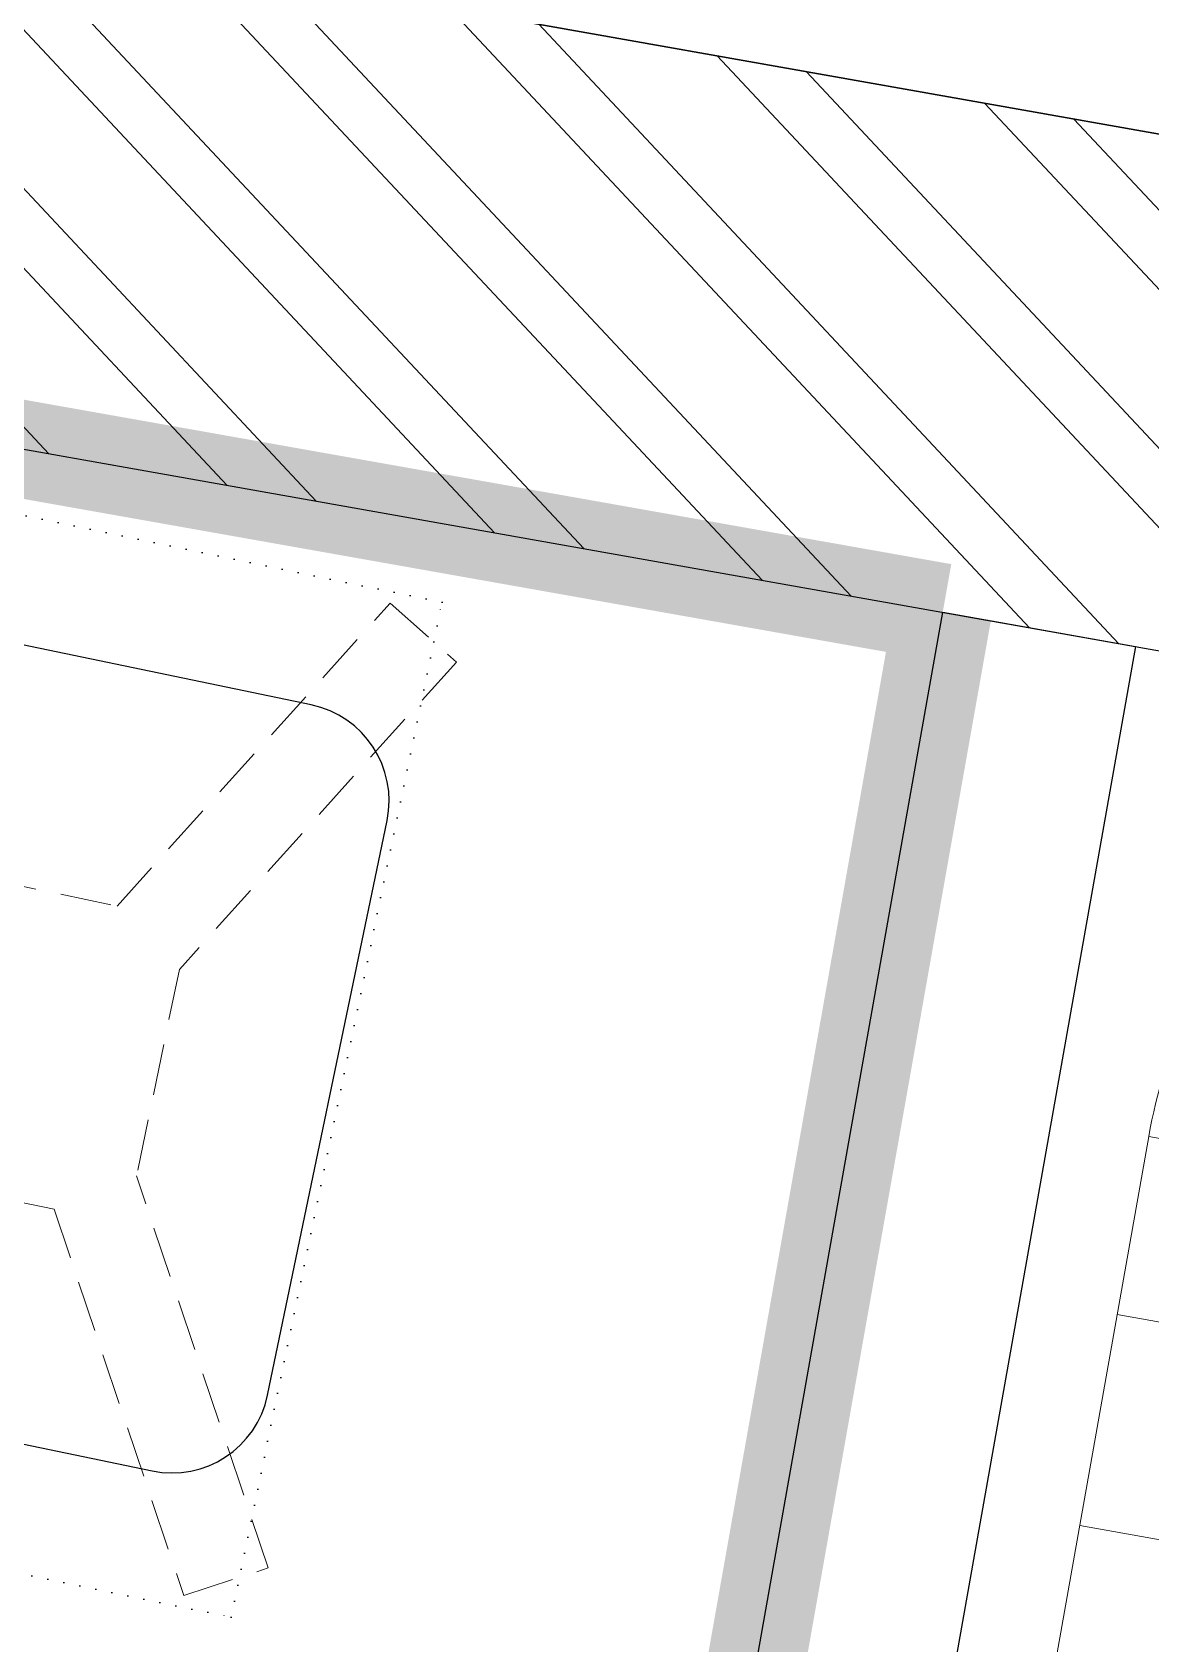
# Model space of a CAD drawing. Header units: feet. Extents: x 9520660 to 9546195, y -5934217 to -5925868.
# Drawn here: x 9537143 to 9537715, y -5928051 to -5927227 of the extents above; entities that cross this region are included whole.
import ezdxf

# ---------------------------------------------------------------- set-up
doc = ezdxf.new("R2010")
doc.units = ezdxf.units.FT
doc.header["$LTSCALE"] = 33
doc.header["$MEASUREMENT"] = 0
for name, pattern in [('ACAD_ISO03W100', [30, 12, -18]), ('DOT', [0.25, 0, -0.25]), ('HIDDEN2', [4.7624999999999975, 3.174999999999998, -1.587499999999999])]:
    doc.linetypes.add(name, pattern=pattern)
doc.layers.add('A-WALL', color=1, linetype='Continuous')
for name, color, linetype, lineweight in [('LENS-FURNITURE', 13, 'Continuous', 9), ('LENS_DIMENSION', 193, 'Continuous', 0), ('LENS_PARTITION', 21, 'Continuous', 25), ('LK-FF&E FLOOR', 1, 'Continuous', 9), ('LK-FLUTTED FINISH', 20, 'Continuous', 30), ('LK-FURNITURE', 13, 'Continuous', 9), ('LK-MIRROR', 133, 'Continuous', 13), ('LN-ELEVATION-2', 103, 'Continuous', 20), ('LN-ELEVATION-4', 145, 'Continuous', 13), ('LN-HATCH', 251, 'Continuous', 0)]:
    doc.layers.add(name, color=color, linetype=linetype, lineweight=lineweight)

# ---------------------------------------------------------------- blocks, each defined once
blk = doc.blocks.new('A$Ccbeffd58')
at = {"layer": 'LN-HATCH'}
h = blk.add_hatch(dxfattribs=at)
h.set_pattern_fill('ANSI32', color=256, scale=222, angle=88.10999999999999)
h.set_pattern_definition([(133.11, (-3280598.147766057, 5458342.270781114), (-60.77608072651567, -56.89314995255626), []), (133.11, (-3280596.853455801, 5458381.493857941), (-60.77608072651567, -56.89314995255626), [])])
h.paths.add_polyline_path([(-18276.36127662658, 8098.487882137298), (-23145.36127662659, 8098.487882137298), (-23145.36127662659, 8358.487882614136), (-18276.36127662658, 8358.487882614136)])
h.paths.add_polyline_path([(-17465.36127567291, 8098.487882137298), (-18006.36127567291, 8098.487882137298), (-18006.36127567291, 8358.487882614136), (-17465.36127567291, 8358.487882614136)])
h.paths.add_polyline_path([(-23405.36127567292, 8028.487882614136), (-23145.36127662659, 8028.487882614136), (-23145.36127662659, 7728.487882137298), (-23405.36127567292, 7728.487882137298)])
h.paths.add_polyline_path([(-13299.24733989406, 7964.412963810376), (-13928.11376476288, 8075.950033187867), (-17205.36127567291, 8358.487882614136), (-17205.36127567291, 8078.487882137299), (-13334.30142593384, 7767.390025138855)])
h.paths.add_polyline_path([(-9341.102614637, 7262.388108602725), (-13043.43775081634, 7919.042037963866), (-13088.84325852291, 7663.037468669005), (-9386.508122027386, 7006.383543369359)])
h.paths.add_polyline_path([(909.8857962105579, 5444.251290304783), (-9085.098045349121, 7216.982600688935), (-9130.503551920876, 6960.97803875804), (864.4802885067445, 5188.246720881858)])
h.paths.add_polyline_path([(-1315.127201080322, 494.1959447860718), (-2126.464902950479, 636.0316346665732), (-1864.47186111122, 2113.196394179409), (-633.1692544836822, 1897.784076972383), (-606.9736973264596, 2045.479426500767), (-1986.032616749302, 2286.741221772635), (-2274.182164023255, 662.10129349619), (-9968.289528647903, 2009.119458640926), (-10007.65328121185, 1752.056497573853), (-1359.963894844055, 238.091139793396)])
h.paths.add_polyline_path([(-156.310391171181, 291.7685235658118), (716.7853437392762, 5214.442206233314), (864.4802885067445, 5188.246720881858), (-8.634417153690263, 265.4660807558912)])
h.paths.add_polyline_path([(-1019.621657371521, 442.4612979888916), (-8.599672972456801, 265.6599379153194), (-53.47032949946447, 9.36113943402469), (-1064.458351256326, 186.3564923033118)])
h.paths.add_polyline_path([(-10224.38825009716, 2053.955087784678), (-13961.74511241913, 2708.260366439819), (-14006.86066056555, 2452.176942850463), (-10263.74902057648, 1796.891603946686)])
h.paths.add_polyline_path([(-14217.13239002228, 2757.070253372193), (-14278.71927928924, 2768.840804576874), (-17205.36127567291, 2940.487882614135), (-17205.36127567291, 2680.487882137299), (-14310.87090110779, 2510.279701709747), (-14262.24617862701, 2500.986493110657)])
h.paths.add_polyline_path([(-17465.36127567291, 2940.487882614135), (-23145.36127662659, 2940.487882614135), (-23145.36127662659, 2680.487882137299), (-17465.36127567291, 2680.487882137299)])
h.paths.add_polyline_path([(-23405.36127567292, 3250.487882614136), (-23145.36127662659, 3250.487882614136), (-23145.36127662659, 3010.487882137299), (-23405.36127567292, 3010.487882137299)])
at = {"layer": 'A-WALL'}
for p, q in [((-9085.098045349121, 7216.982600688935), (909.8857962105579, 5444.251290304783)), ((-9130.503553390501, 6960.97803068161), (864.4802885067445, 5188.246720881858))]:
    blk.add_line(p, q, dxfattribs=at)
blk.add_lwpolyline([(909.8857962105579, 5444.251290304783), (-9085.098045349121, 7216.982600688935), (-9130.503551920876, 6960.97803875804), (864.4802885067445, 5188.246720881858)], close=True, dxfattribs=at)
blk = doc.blocks.new('AR')
at = {"layer": 'LN-ELEVATION-2', "linetype": 'DOT', "lineweight": 25}
blk.add_lwpolyline([(0, 13.41378593863919), (530, 13.41378593863919), (530, 593.4137859386392), (0, 593.4137859386392)], close=True, dxfattribs=at)
at = {"layer": 'LN-ELEVATION-2', "lineweight": 25}
blk.add_lwpolyline([(465, 68.22063546301797), (465, 538.2206354630179, 0.4142135623730951), (415, 588.2206354630177), (115, 588.2206354630177, 0.4142135623730951), (65, 538.2206354630179), (65, 68.22063546301797, 0.4142135623730951), (115, 18.22063546301797), (415, 18.22063546301797, 0.4142135623730951)], format="xyb", close=True, dxfattribs=at)
at = {"layer": 'LN-ELEVATION-4', "linetype": 'HIDDEN2', "ltscale": 0.25}
for points in [[(185.8456009030342, 144.472759603057), (185.8456009030342, 448.8780772723258)], [(344.154399111867, 448.8780772762837), (344.154399111867, 144.4727595990989)], [(185.8456009030342, 144.472759603057), (5.888936847448348, 39.34294581855647), (28.48512306064368, 3.46917659e-08), (211.0874861851335, 106.6754184379242)], [(344.154399111867, 144.4727595990989), (524.1110631600021, 39.34294578060508), (501.5148769393563, 0), (318.9125138223171, 106.6754184379242)], [(318.9125138223171, 106.6754184376914), (211.0874861851335, 106.6754184376914)]]:
    blk.add_lwpolyline(points, dxfattribs=at)
blk = doc.blocks.new('CHAIR UNIT')
at = {"layer": 'LENS-FURNITURE'}
for points in [[(-147.1943452823906, 331.1256455461554), (-147.1943452823906, 380.5769559177861), (-151.5496397707611, 380.5495641275193), (-155.868411893025, 380.4491275675247), (-160.1324005834758, 380.2847768315114), (-164.2868219334632, 380.0565119194216), (-168.3225455321371, 379.7643328331469), (-172.1939183576032, 379.417370168172), (-175.8644182831049, 379.0064933290123), (-179.324914181605, 378.5499635048618), (-182.5480148121714, 378.0386501038447), (-185.4880669172853, 377.4725531241856), (-188.1450704988092, 376.8790643542597), (-190.491633602418, 376.2399226048728), (-192.5003649890422, 375.56425846598), (-194.1712641799822, 374.8612025405455), (-195.4860701132566, 374.1398854184954), (-196.4265212463215, 373.4003071072802), (-197.001748945564, 372.6515981986886), (-197.001748945564, 322.3967953379323)], [(-147.1943452823906, 380.5769559177861), (147.2308676522225, 380.5769559177861)], [(-54.7606068085879, 331.1256455461554), (-54.7606068085879, 380.5769559177861)], [(54.79712917841972, 331.1256455461554), (54.79712917841972, 380.5769559177861)]]:
    blk.add_lwpolyline(points, dxfattribs=at)

msp = doc.modelspace()

# ---------------------------------------------------------------- linework, layer by layer
at = {"layer": 'LENS_PARTITION'}
msp.add_lwpolyline([(9537427.941220973, -5929116.486461643), (9537329.477924833, -5929099.022804712), (9537608.896435743, -5927523.610066494), (9537707.35973188, -5927541.073723427)], close=True, dxfattribs=at)
at = {"layer": 'LK-FLUTTED FINISH', "linetype": 'ACAD_ISO03W100', "ltscale": 0.05, "const_width": 50}
msp.add_lwpolyline([(9537608.868074099, -5927523.605036213), (9536733.327564405, -5932459.829604679)], dxfattribs=at)
at = {"layer": 'LK-MIRROR', "linetype": 'ACAD_ISO03W100', "ltscale": 0.05, "const_width": 50}
msp.add_lwpolyline([(9534854.743406072, -5927035.589207808), (9535898.533509724, -5927220.256477315), (9535851.381635204, -5927486.107381565), (9536107.386204354, -5927531.512889436), (9536154.538079482, -5927265.661981864), (9537608.896435743, -5927523.610066494)], dxfattribs=at)

# ---------------------------------------------------------------- block references
at = {"layer": 'LENS_DIMENSION'}
msp.add_blockref('A$Ccbeffd58', (9545285.041631384, -5934226.640020618), dxfattribs=at)
at = {"layer": 'LK-FF&E FLOOR', "rotation": 78.2613360978442}
msp.add_blockref('AR', (9537258.248832192, -5928040.144384785), dxfattribs=at)
at = {"layer": 'LK-FURNITURE', "xscale": -1, "rotation": 79.94249102546762}
msp.add_blockref('CHAIR UNIT', (9538063.256812679, -5928003.078898029), dxfattribs=at)

doc.saveas('drawing.dxf')
